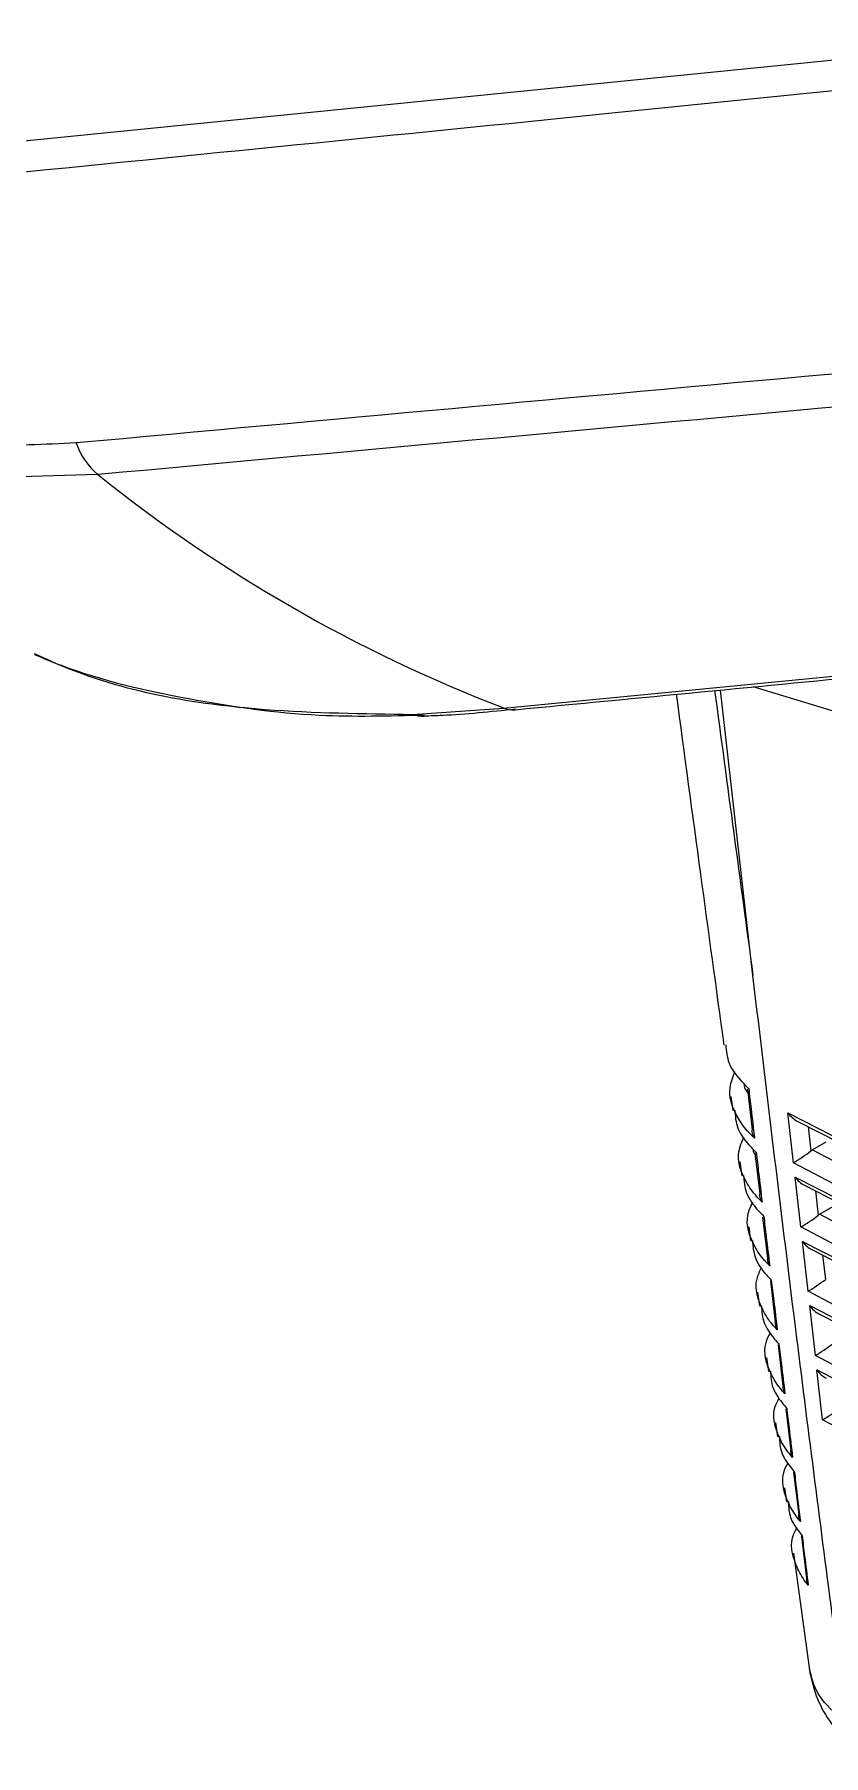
# Model space of a CAD drawing. Extents: x 8 to 113, y 1 to 87.
# Drawn here: x 18.674 to 19.258, y 63.629 to 64.902 of the extents above; entities that cross this region are included whole.
import ezdxf

# ---------------------------------------------------------------- set-up
doc = ezdxf.new("R2010")
doc.units = 0
doc.header["$MEASUREMENT"] = 0
doc.layers.add('OBJECT', color=7, linetype='CONTINUOUS')

msp = doc.modelspace()

# ---------------------------------------------------------------- linework, layer by layer
at = {"layer": 'OBJECT'}
for p, q in [((18.6258, 64.819), (19.4537, 64.9016)), ((18.7208, 64.5762), (18.6469, 64.574)), ((19.0211, 64.4036), (19.888, 64.4871)), ((19.2056, 64.2057), (19.1817, 64.4169)), ((19.3095, 64.3877), (19.2059, 64.4192)), ((18.9536, 64.3989), (19.0211, 64.4036)), ((19.0294, 64.4023), (19.03, 64.4024)), ((19.1893, 64.1163), (19.1907, 64.1061)), ((19.2015, 64.1217), (19.205, 64.0918)), ((19.2315, 64.1042), (19.3326, 64.0526)), ((19.2356, 64.0674), (19.2315, 64.1042)), ((19.2383, 64.0982), (19.3346, 64.0489)), ((19.2465, 64.094), (19.2485, 64.0761)), ((19.2595, 64.0825), (19.2497, 64.0769)), ((19.2497, 64.0769), (19.3417, 64.0284)), ((19.1959, 64.0681), (19.1973, 64.0578)), ((19.2071, 64.0745), (19.2107, 64.0444)), ((19.335, 64.015), (19.2356, 64.0674)), ((19.2369, 64.0567), (19.3355, 64.0063)), ((19.241, 64.0199), (19.2369, 64.0567)), ((19.2437, 64.0507), (19.3376, 64.0027)), ((19.2519, 64.0465), (19.2539, 64.0285)), ((19.2128, 64.0272), (19.2164, 63.9969)), ((19.2649, 64.035), (19.2551, 64.0294)), ((19.2551, 64.0294), (19.3446, 63.9821)), ((19.2025, 64.0199), (19.2039, 64.0096)), ((19.3379, 63.9687), (19.241, 64.0199)), ((19.2422, 64.0092), (19.3385, 63.9601)), ((19.2464, 63.9724), (19.2422, 64.0092)), ((19.2491, 64.0031), (19.3405, 63.9564)), ((19.2572, 63.999), (19.2593, 63.981)), ((19.2185, 63.98), (19.2221, 63.9495)), ((19.2091, 63.9716), (19.2105, 63.9613)), ((19.3408, 63.9225), (19.2464, 63.9724)), ((19.2476, 63.9617), (19.3414, 63.9138)), ((19.2518, 63.9248), (19.2476, 63.9617)), ((19.2544, 63.9556), (19.3435, 63.9101)), ((19.2242, 63.9327), (19.2278, 63.9021)), ((19.3438, 63.8763), (19.2518, 63.9248)), ((19.2157, 63.9234), (19.2171, 63.9131)), ((19.253, 63.9142), (19.3443, 63.8675)), ((19.2572, 63.8773), (19.253, 63.9142)), ((19.2223, 63.8752), (19.2238, 63.8648)), ((19.2299, 63.8855), (19.2336, 63.8547)), ((19.3467, 63.8301), (19.2572, 63.8773)), ((19.2357, 63.8384), (19.2395, 63.8073)), ((19.2289, 63.8269), (19.2304, 63.8166)), ((19.2415, 63.7912), (19.2453, 63.7599)), ((19.2356, 63.7787), (19.2479, 63.6887))]:
    msp.add_line(p, q, dxfattribs=at)
for centre, radius, start, end in [((18.7557, 64.6174), 0.054, 199.0951, 229.7864), ((19.4244, 65.4528), 1.124, 231.2501, 248.974), ((18.9613, 64.4206), 0.023, 250.2793, 272.2289), ((19.0279, 64.4193), 0.017, 246.4791, 275.0069)]:
    msp.add_arc(centre, radius, start, end, dxfattribs=at)
for centre, major_axis, ratio, start_param, end_param in [((20.2901, 66.6648), (-1.7566, 14.6383), 0.094069, 1.713697, 1.728284), ((19.2381, 64.1095), (-0.008, 0.0116), 0.599529, 1.609086, 2.301254), ((19.2497, 64.0687), (0.00501, 0.00866), 0.577652, 0.786964, 0.960864), ((19.2423, 64.0727), (0.00933, 0.00637), 0.079382, 3.868413, 5.38685), ((19.2435, 64.062), (-0.008, 0.0116), 0.599529, 1.609086, 2.301254), ((19.2477, 64.0251), (0.00933, 0.00637), 0.079382, 3.868413, 5.38685), ((19.2551, 64.0212), (0.00501, 0.00866), 0.577652, 0.786964, 0.960864), ((19.2489, 64.0145), (-0.008, 0.0116), 0.599529, 1.609086, 2.301254), ((19.253, 63.9776), (0.00933, 0.00637), 0.079382, 3.868413, 5.38685), ((19.2543, 63.9669), (-0.008, 0.0116), 0.599529, 1.609086, 2.301254), ((19.2584, 63.9301), (0.00933, 0.00637), 0.079382, 3.868413, 5.38685), ((19.2596, 63.9194), (-0.008, 0.0116), 0.599529, 1.609086, 2.301254), ((19.2638, 63.8826), (0.00933, 0.00637), 0.079382, 3.868413, 5.38685)]:
    msp.add_ellipse(centre, major_axis=major_axis, ratio=ratio, start_param=start_param, end_param=end_param, dxfattribs=at)
for points, knots in [([(19.4875, 64.8825), (19.3571, 64.8692), (19.0747, 64.8405), (18.7922, 64.8123), (18.6401, 64.7972)], [0, 0, 0, 0, 0.461524, 1, 1, 1, 1]), ([(18.7047, 64.5998), (18.8902, 64.6167), (19.2519, 64.6497), (19.6141, 64.6825), (19.7904, 64.6985)], [0, 0, 0, 0, 0.513008, 1, 1, 1, 1]), ([(19.8345, 64.6779), (19.8035, 64.6751), (19.6293, 64.6592), (19.2578, 64.6254), (18.9178, 64.5942), (18.7208, 64.5762)], [0, 0, 0, 0, 0.083466, 0.469044, 1, 1, 1, 1]), ([(18.6347, 64.5977), (18.6347, 64.5977), (18.6584, 64.5977), (18.6815, 64.5987), (18.7047, 64.5998)], [0, 0, 0, 0, 0.000029, 1, 1, 1, 1]), ([(19.0294, 64.4023), (19.1211, 64.4111), (19.4085, 64.4386), (19.6955, 64.4665), (19.8908, 64.4855)], [0, 0, 0, 0, 0.319363, 1, 1, 1, 1]), ([(18.6738, 64.4438), (18.6796, 64.4412), (18.7333, 64.4164), (18.8288, 64.4005), (18.9173, 64.3994), (18.9536, 64.3989)], [0, 0, 0, 0, 0.066661, 0.617348, 1, 1, 1, 1]), ([(18.6739, 64.4431), (18.6805, 64.4404), (18.7173, 64.4252), (18.7879, 64.4094), (18.8779, 64.3962), (18.9363, 64.3978), (18.9622, 64.3985)], [0, 0, 0, 0, 0.072356, 0.404348, 0.735712, 1, 1, 1, 1]), ([(19.1489, 64.4138), (19.1548, 64.3695), (19.1664, 64.2831), (19.1783, 64.1965), (19.1841, 64.1543)], [0, 0, 0, 0, 0.512697, 1, 1, 1, 1]), ([(18.9624, 64.3978), (18.9669, 64.3979), (18.9883, 64.3986), (19.0115, 64.401), (19.03, 64.4029)], [0, 0, 0, 0, 0.209026, 1, 1, 1, 1]), ([(19.2737, 63.6608), (19.2731, 63.6652), (19.2703, 63.6872), (19.2583, 63.7795), (19.2353, 63.9572), (19.2163, 64.1164), (19.2056, 64.2057)], [0, 0, 0, 0, 0.024147, 0.120738, 0.507103, 1, 1, 1, 1]), ([(19.1855, 64.1546), (19.1859, 64.15), (19.1867, 64.1401), (19.195, 64.1295), (19.2011, 64.1236), (19.2025, 64.1223)], [0, 0, 0, 0, 0.3965499, 0.8606395, 1, 1, 1, 1]), ([(19.2068, 64.0856), (19.2054, 64.0869), (19.2006, 64.0915), (19.1919, 64.1036), (19.1861, 64.1193), (19.1908, 64.1308), (19.1924, 64.1348)], [0, 0, 0, 0, 0.090454, 0.316027, 0.767278, 1, 1, 1, 1]), ([(19.1993, 64.1254), (19.1992, 64.1251), (19.1989, 64.123), (19.2004, 64.121), (19.2017, 64.1193)], [0, 0, 0, 0, 0.165349, 1, 1, 1, 1]), ([(19.2025, 64.1223), (19.2031, 64.1172), (19.2045, 64.105), (19.2059, 64.0928), (19.2068, 64.0856)], [0, 0, 0, 0, 0.412557, 1, 1, 1, 1]), ([(19.1921, 64.1063), (19.1925, 64.1018), (19.1932, 64.0923), (19.201, 64.082), (19.2067, 64.0763), (19.208, 64.075)], [0, 0, 0, 0, 0.4015445, 0.8580825, 1, 1, 1, 1]), ([(19.2068, 64.0856), (19.2068, 64.0857), (19.206, 64.0871), (19.2051, 64.0892), (19.2051, 64.0913), (19.205, 64.0918)], [0, 0, 0, 0, 0.019934, 0.747608, 1, 1, 1, 1]), ([(19.2124, 64.0383), (19.2111, 64.0396), (19.2064, 64.0443), (19.198, 64.0563), (19.1927, 64.0718), (19.1974, 64.0829), (19.199, 64.0865)], [0, 0, 0, 0, 0.091099, 0.3218508, 0.7835389, 1, 1, 1, 1]), ([(19.2058, 64.0773), (19.2057, 64.077), (19.2055, 64.0756), (19.2065, 64.0743), (19.2073, 64.0732)], [0, 0, 0, 0, 0.210334, 1, 1, 1, 1]), ([(19.208, 64.075), (19.2086, 64.07), (19.2101, 64.0577), (19.2115, 64.0455), (19.2124, 64.0383)], [0, 0, 0, 0, 0.412532, 1, 1, 1, 1]), ([(19.1987, 64.058), (19.199, 64.0537), (19.1997, 64.0445), (19.207, 64.0345), (19.2123, 64.0291), (19.2136, 64.0277)], [0, 0, 0, 0, 0.40734, 0.855321, 1, 1, 1, 1]), ([(19.2124, 64.0383), (19.2124, 64.0384), (19.2117, 64.0398), (19.2108, 64.0418), (19.2107, 64.0438), (19.2107, 64.0444)], [0, 0, 0, 0, 0.020552, 0.722033, 1, 1, 1, 1]), ([(19.218, 63.9911), (19.2167, 63.9924), (19.2122, 63.997), (19.2042, 64.0091), (19.1992, 64.0243), (19.204, 64.035), (19.2055, 64.0382)], [0, 0, 0, 0, 0.0917705, 0.3279584, 0.8005995, 1, 1, 1, 1]), ([(19.2136, 64.0277), (19.2142, 64.0227), (19.2157, 64.0105), (19.2171, 63.9983), (19.218, 63.9911)], [0, 0, 0, 0, 0.412495, 1, 1, 1, 1]), ([(19.2053, 64.0098), (19.2056, 64.0055), (19.2062, 63.9967), (19.2131, 63.9871), (19.218, 63.9818), (19.2192, 63.9805)], [0, 0, 0, 0, 0.414043, 0.852326, 1, 1, 1, 1]), ([(19.2236, 63.9438), (19.2224, 63.9451), (19.218, 63.9498), (19.2104, 63.962), (19.2058, 63.9768), (19.2107, 63.9872), (19.212, 63.99)], [0, 0, 0, 0, 0.092469, 0.334366, 0.818519, 1, 1, 1, 1]), ([(19.218, 63.9911), (19.218, 63.9911), (19.2175, 63.9921), (19.2167, 63.994), (19.2165, 63.996), (19.2165, 63.9969)], [0, 0, 0, 0, 0.021344, 0.540969, 1, 1, 1, 1]), ([(19.2192, 63.9805), (19.2199, 63.9754), (19.2213, 63.9632), (19.2228, 63.951), (19.2236, 63.9438)], [0, 0, 0, 0, 0.4124702, 1, 1, 1, 1]), ([(19.2119, 63.9615), (19.2122, 63.9573), (19.2127, 63.9489), (19.2192, 63.9396), (19.2237, 63.9345), (19.2249, 63.9332)], [0, 0, 0, 0, 0.421766, 0.849064, 1, 1, 1, 1]), ([(19.2236, 63.9438), (19.2236, 63.9439), (19.2232, 63.9448), (19.2224, 63.9466), (19.2223, 63.9485), (19.2222, 63.9495)], [0, 0, 0, 0, 0.0221062, 0.5009503, 1, 1, 1, 1]), ([(19.2293, 63.8966), (19.2281, 63.8979), (19.2239, 63.9026), (19.2166, 63.9148), (19.2124, 63.9293), (19.2173, 63.9393), (19.2185, 63.9417)], [0, 0, 0, 0, 0.093194, 0.341098, 0.837363, 1, 1, 1, 1]), ([(19.2249, 63.9332), (19.2255, 63.9282), (19.227, 63.916), (19.2284, 63.9038), (19.2293, 63.8966)], [0, 0, 0, 0, 0.4124332, 1, 1, 1, 1]), ([(19.2186, 63.9133), (19.2188, 63.9092), (19.2192, 63.9011), (19.2253, 63.8921), (19.2294, 63.8873), (19.2306, 63.886)], [0, 0, 0, 0, 0.4306559, 0.8454944, 1, 1, 1, 1]), ([(19.2293, 63.8966), (19.2293, 63.8966), (19.2289, 63.8974), (19.2282, 63.8992), (19.228, 63.9011), (19.2279, 63.9021)], [0, 0, 0, 0, 0.022932, 0.457544, 1, 1, 1, 1]), ([(19.235, 63.8494), (19.2339, 63.8507), (19.2298, 63.8554), (19.2229, 63.8676), (19.219, 63.8818), (19.224, 63.8914), (19.225, 63.8935)], [0, 0, 0, 0, 0.093949, 0.34818, 0.857204, 1, 1, 1, 1]), ([(19.2306, 63.886), (19.2312, 63.881), (19.2326, 63.8688), (19.2341, 63.8566), (19.235, 63.8494)], [0, 0, 0, 0, 0.4123962, 1, 1, 1, 1]), ([(19.2252, 63.865), (19.2254, 63.861), (19.2257, 63.8533), (19.2314, 63.8447), (19.2352, 63.8401), (19.2363, 63.8388)], [0, 0, 0, 0, 0.440879, 0.841571, 1, 1, 1, 1]), ([(19.235, 63.8494), (19.235, 63.8494), (19.2347, 63.8501), (19.234, 63.8518), (19.2338, 63.8536), (19.2337, 63.8547)], [0, 0, 0, 0, 0.023938, 0.410127, 1, 1, 1, 1]), ([(19.2407, 63.8022), (19.2397, 63.8035), (19.2358, 63.8082), (19.2292, 63.8205), (19.2257, 63.8344), (19.2306, 63.8436), (19.2315, 63.8453)], [0, 0, 0, 0, 0.094734, 0.355638, 0.878125, 1, 1, 1, 1]), ([(19.2357, 63.8384), (19.2357, 63.8384), (19.2356, 63.8384), (19.2361, 63.8387), (19.2362, 63.8388), (19.2363, 63.8388)], [0, 0, 0, 0, 0.666017, 0.977139, 1, 1, 1, 1]), ([(19.2363, 63.8388), (19.2369, 63.8338), (19.2383, 63.8216), (19.2398, 63.8094), (19.2407, 63.8022)], [0, 0, 0, 0, 0.412352, 1, 1, 1, 1]), ([(19.2319, 63.8168), (19.232, 63.8128), (19.2323, 63.8055), (19.2375, 63.7972), (19.241, 63.7929), (19.242, 63.7916)], [0, 0, 0, 0, 0.4526432, 0.8372386, 1, 1, 1, 1]), ([(19.2465, 63.755), (19.2455, 63.7563), (19.2417, 63.761), (19.2356, 63.7734), (19.2323, 63.7869), (19.2373, 63.7957), (19.238, 63.7971)], [0, 0, 0, 0, 0.095555, 0.363505, 0.900218, 1, 1, 1, 1]), ([(19.2407, 63.8022), (19.2407, 63.8023), (19.2404, 63.8028), (19.2398, 63.8045), (19.2396, 63.8062), (19.2395, 63.8073)], [0, 0, 0, 0, 0.02494, 0.358143, 1, 1, 1, 1]), ([(19.2415, 63.7912), (19.2415, 63.7912), (19.2414, 63.7913), (19.2419, 63.7915), (19.242, 63.7916), (19.242, 63.7916)], [0, 0, 0, 0, 0.728449, 0.976198, 1, 1, 1, 1]), ([(19.242, 63.7916), (19.2426, 63.7866), (19.2441, 63.7744), (19.2456, 63.7622), (19.2465, 63.755)], [0, 0, 0, 0, 0.412308, 1, 1, 1, 1]), ([(19.2465, 63.755), (19.2464, 63.7551), (19.2462, 63.7555), (19.2456, 63.7571), (19.2455, 63.7587), (19.2454, 63.7599)], [0, 0, 0, 0, 0.026004, 0.3008889, 1, 1, 1, 1]), ([(19.2472, 63.6934), (19.2486, 63.6866), (19.2515, 63.673), (19.2614, 63.6549), (19.2742, 63.6397), (19.285, 63.6325), (19.2902, 63.629)], [0, 0, 0, 0, 0.258946, 0.516517, 0.765539, 1, 1, 1, 1]), ([(19.2689, 63.658), (19.2632, 63.6634), (19.252, 63.674), (19.2489, 63.6871), (19.2475, 63.6935)], [0, 0, 0, 0, 0.516026, 1, 1, 1, 1])]:
    msp.add_open_spline(points, degree=3, knots=knots, dxfattribs=at)

doc.saveas('drawing.dxf')
